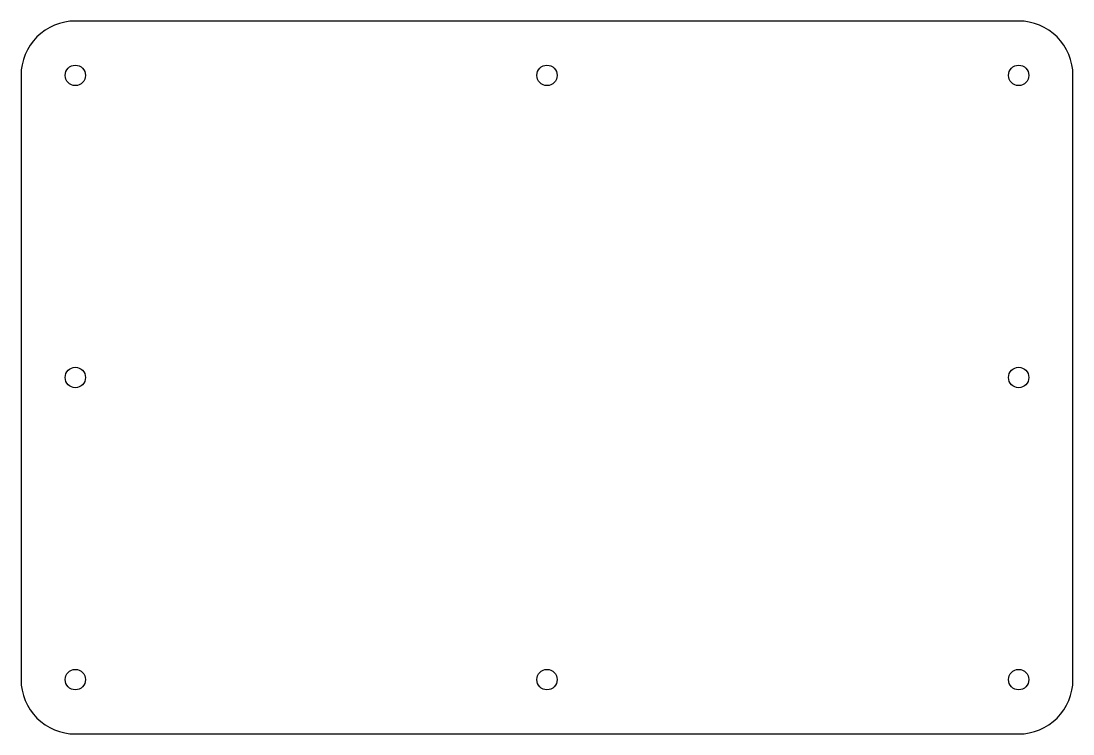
# Model space of a CAD drawing. Header units: millimetres. Extents: x 0 to 310, y -210 to 0.
import ezdxf

# ---------------------------------------------------------------- set-up
doc = ezdxf.new("R2010")
doc.units = ezdxf.units.MM
doc.layers.get('0').update_dxf_attribs({"linetype": 'CONTINUOUS'})

msp = doc.modelspace()

# ---------------------------------------------------------------- linework, layer by layer
msp.add_lwpolyline([(0, -16), (0, -194, 0.414214), (16, -210), (294, -210, 0.414214), (310, -194), (310, -16, 0.414214), (294, 0), (16, 0, 0.414214)], format="xyb", close=True)
for centre in [(16, -16), (155, -16), (294, -16), (16, -105), (294, -105), (16, -194), (155, -194), (294, -194)]:
    msp.add_circle(centre, 3)

doc.saveas('drawing.dxf')
